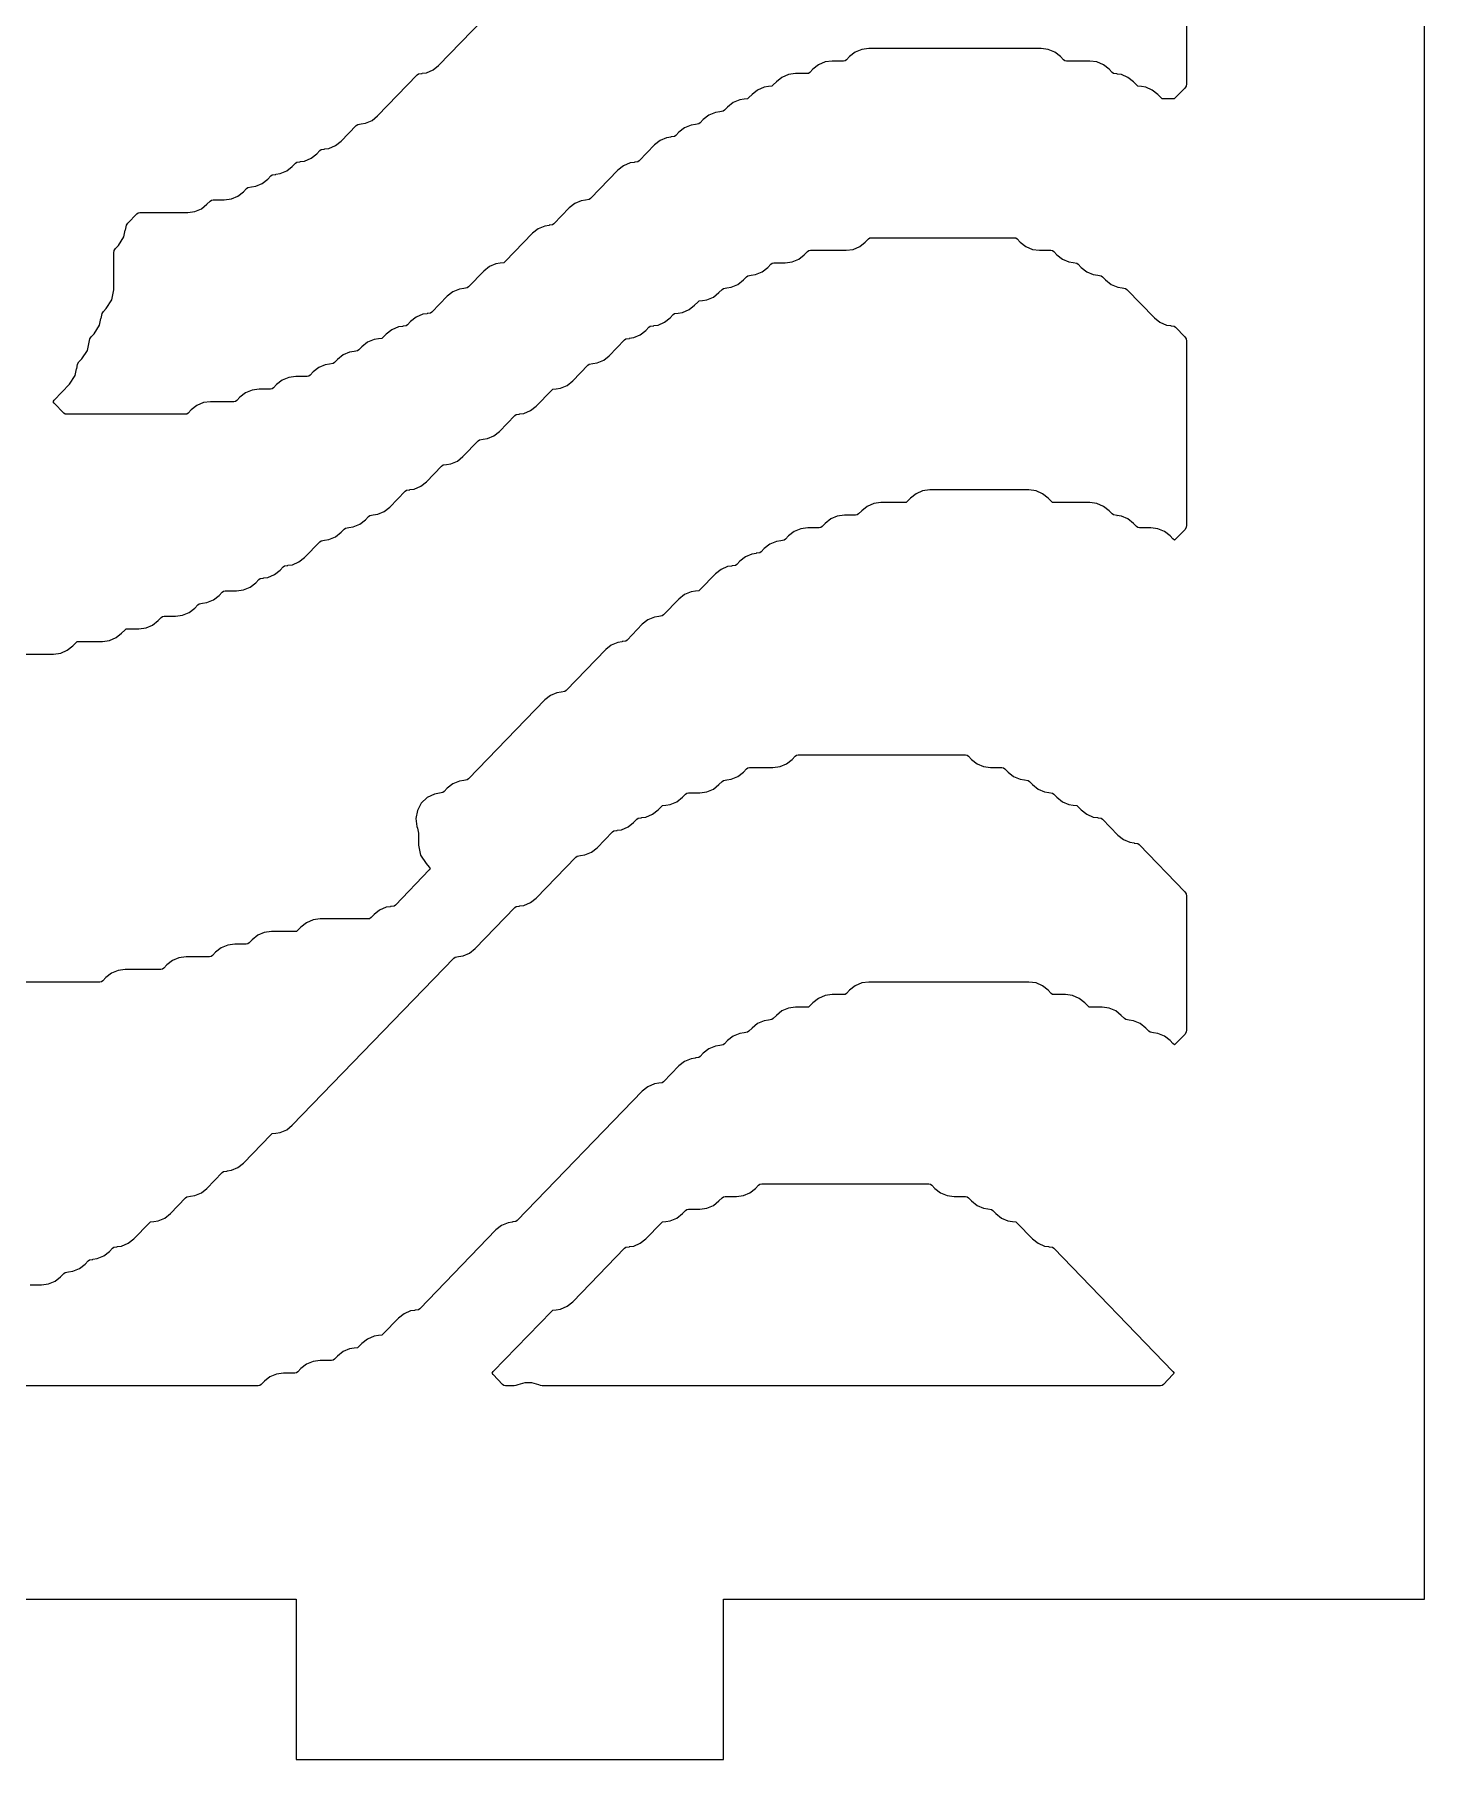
# Model space of a CAD drawing. Header units: millimetres. Extents: x 10 to 410, y 18 to 283.
# Drawn here: x 47.23 to 73.27, y 21 to 53.31 of the extents above; entities that cross this region are included whole.
import ezdxf

# ---------------------------------------------------------------- set-up
doc = ezdxf.new("R2010")
doc.units = ezdxf.units.MM
doc.layers.add('CUT', color=1, linetype='Continuous')

msp = doc.modelspace()

# ---------------------------------------------------------------- linework, layer by layer
at = {"layer": 'CUT'}
for points in [[(52.134, 21), (60.134, 21), (60.134, 24), (73.2679, 24), (73.2679, 144), (60.134, 144), (60.134, 147), (52.134, 147), (52.134, 144), (31.134, 144), (31.134, 147), (23.134, 147), (23.134, 144), (10, 144), (10, 24), (23.134, 24), (23.134, 21), (31.134, 21), (31.134, 24), (52.134, 24)], [(58.3721, 30.6059), (58.4541, 30.6169), (58.5769, 30.669), (58.6815, 30.7517), (58.9676, 31.0477), (58.9927, 31.0675), (59.0575, 31.0762), (59.0572, 31.0785), (59.1393, 31.0895), (59.262, 31.1416), (59.3666, 31.2242), (59.4243, 31.2839), (59.4494, 31.3038), (59.4811, 31.308), (59.6923, 31.308), (59.8244, 31.3258), (59.9472, 31.3779), (60.0518, 31.4605), (60.1095, 31.5202), (60.1346, 31.54), (60.1662, 31.5443), (60.3774, 31.5443), (60.5095, 31.5621), (60.6323, 31.6142), (60.7369, 31.6968), (60.7946, 31.7565), (60.8197, 31.7763), (60.8514, 31.7806), (63.9817, 31.7806), (64.0134, 31.7763), (64.0385, 31.7565), (64.0962, 31.6968), (64.2008, 31.6142), (64.3236, 31.5621), (64.4557, 31.5443), (64.6669, 31.5443), (64.6985, 31.54), (64.7236, 31.5202), (64.7813, 31.4605), (64.8859, 31.3779), (65.0087, 31.3258), (65.0907, 31.3148), (65.0904, 31.3125), (65.1553, 31.3038), (65.1804, 31.2839), (65.2381, 31.2242), (65.3427, 31.1416), (65.4655, 31.0895), (65.5475, 31.0785), (65.5472, 31.0762), (65.6121, 31.0675), (65.6371, 31.0477), (65.9232, 30.7517), (66.0278, 30.669), (66.1506, 30.6169), (66.2326, 30.6059), (66.2323, 30.6036), (66.2972, 30.5949), (66.3223, 30.5751), (68.5561, 28.264), (68.5756, 28.2363), (68.5561, 28.2086), (68.3777, 28.0241), (68.3526, 28.0043), (68.3209, 28), (56.7405, 28), (56.7082, 28.0043), (56.6739, 28.0189), (56.5453, 28.0541), (56.412, 28.0541), (56.2834, 28.0189), (56.2491, 28.0043), (56.2168, 28), (56.0554, 28), (56.0237, 28.0043), (55.9986, 28.0241), (55.8203, 28.2086), (55.8007, 28.2363), (55.8203, 28.264), (56.9122, 29.3936), (56.9372, 29.4135), (57.0021, 29.4222), (57.0018, 29.4245), (57.0839, 29.4355), (57.2066, 29.4876), (57.3112, 29.5702), (58.2824, 30.5751), (58.3075, 30.5949), (58.3724, 30.6036)]]:
    msp.add_lwpolyline(points, close=True, dxfattribs=at)
for points in [[(68.8112, 57.0151), (68.8112, 52.3857), (68.8025, 52.3411), (68.7777, 52.3029), (68.6061, 52.1253), (68.581, 52.1055), (68.5493, 52.1013), (68.3879, 52.1013), (68.3562, 52.1055), (68.3312, 52.1253), (68.2735, 52.185), (68.1688, 52.2677), (68.0461, 52.3198), (67.964, 52.3308), (67.9643, 52.3331), (67.8995, 52.3418), (67.8744, 52.3616), (67.8167, 52.4213), (67.7121, 52.504), (67.5893, 52.5561), (67.5073, 52.5671), (67.5076, 52.5694), (67.4427, 52.5781), (67.4176, 52.5979), (67.3599, 52.6576), (67.2553, 52.7403), (67.1326, 52.7923), (67.0004, 52.8101), (66.5609, 52.8101), (66.5292, 52.8144), (66.5041, 52.8342), (66.4464, 52.8939), (66.3418, 52.9766), (66.219, 53.0286), (66.0869, 53.0464), (62.857, 53.0464), (62.7249, 53.0286), (62.6021, 52.9766), (62.4975, 52.8939), (62.4398, 52.8342), (62.4147, 52.8144), (62.3831, 52.8101), (62.1719, 52.8101), (62.0398, 52.7923), (61.917, 52.7403), (61.8124, 52.6576), (61.7547, 52.5979), (61.7296, 52.5781), (61.6979, 52.5738), (61.4868, 52.5738), (61.3546, 52.5561), (61.2319, 52.504), (61.1272, 52.4213), (61.0695, 52.3616), (61.0445, 52.3418), (60.9796, 52.3331), (60.9799, 52.3308), (60.8979, 52.3198), (60.7751, 52.2677), (60.6705, 52.185), (60.6128, 52.1253), (60.5877, 52.1055), (60.5228, 52.0968), (60.5231, 52.0945), (60.4411, 52.0835), (60.3183, 52.0314), (60.2137, 51.9488), (60.156, 51.8891), (60.1309, 51.8692), (60.0661, 51.8605), (60.0664, 51.8582), (59.9843, 51.8472), (59.8616, 51.7951), (59.757, 51.7125), (59.6993, 51.6528), (59.6742, 51.633), (59.6093, 51.6242), (59.6096, 51.622), (59.5276, 51.6109), (59.4048, 51.5588), (59.3002, 51.4762), (59.2425, 51.4165), (59.2174, 51.3967), (59.1526, 51.3879), (59.1529, 51.3857), (59.0708, 51.3746), (58.9481, 51.3226), (58.8434, 51.2399), (58.5574, 50.9439), (58.5323, 50.9241), (58.4674, 50.9154), (58.4677, 50.9131), (58.3857, 50.9021), (58.2629, 50.85), (58.1583, 50.7673), (57.6438, 50.235), (57.6188, 50.2152), (57.5539, 50.2065), (57.5542, 50.2042), (57.4722, 50.1932), (57.3494, 50.1411), (57.2448, 50.0585), (56.9587, 49.7625), (56.9336, 49.7427), (56.8688, 49.7339), (56.8691, 49.7317), (56.787, 49.7206), (56.6643, 49.6685), (56.5596, 49.5859), (56.0452, 49.0536), (56.0201, 49.0338), (55.9552, 49.0251), (55.9555, 49.0228), (55.8735, 49.0118), (55.7507, 48.9597), (55.6461, 48.877), (55.36, 48.581), (55.335, 48.5612), (55.2701, 48.5525), (55.2704, 48.5502), (55.1884, 48.5392), (55.0656, 48.4871), (54.961, 48.4044), (54.6749, 48.1085), (54.6498, 48.0886), (54.585, 48.0799), (54.5853, 48.0776), (54.5032, 48.0666), (54.3805, 48.0145), (54.2758, 47.9319), (54.2181, 47.8722), (54.1931, 47.8524), (54.1282, 47.8436), (54.1285, 47.8414), (54.0465, 47.8303), (53.9237, 47.7783), (53.8191, 47.6956), (53.7614, 47.6359), (53.7363, 47.6161), (53.6714, 47.6073), (53.6717, 47.6051), (53.5897, 47.594), (53.4669, 47.542), (53.3623, 47.4593), (53.3046, 47.3996), (53.2795, 47.3798), (53.2147, 47.3711), (53.215, 47.3688), (53.1329, 47.3577), (53.0102, 47.3057), (52.9056, 47.223), (52.8479, 47.1633), (52.8228, 47.1435), (52.7579, 47.1348), (52.7582, 47.1325), (52.6762, 47.1215), (52.5534, 47.0694), (52.4488, 46.9867), (52.3911, 46.927), (52.366, 46.9072), (52.3343, 46.903), (52.1232, 46.903), (51.991, 46.8852), (51.8683, 46.8331), (51.7637, 46.7504), (51.706, 46.6907), (51.6809, 46.6709), (51.6492, 46.6667), (51.438, 46.6667), (51.3059, 46.6489), (51.1831, 46.5968), (51.0785, 46.5142), (51.0208, 46.4545), (50.9957, 46.4346), (50.9641, 46.4304), (50.5245, 46.4304), (50.3924, 46.4126), (50.2696, 46.3605), (50.165, 46.2779), (50.1073, 46.2182), (50.0822, 46.1984), (50.0505, 46.1941), (47.8337, 46.1941), (47.802, 46.1984), (47.777, 46.2182), (47.5986, 46.4027), (47.5791, 46.4304), (47.5986, 46.4581), (47.8881, 46.7576), (47.9922, 46.9177), (48.0168, 47.0443), (48.0194, 47.0438), (48.0373, 47.1357), (48.0621, 47.1739), (48.1165, 47.2302), (48.2205, 47.3903), (48.2452, 47.5169), (48.2478, 47.5164), (48.2657, 47.6083), (48.2905, 47.6465), (48.3449, 47.7028), (48.4489, 47.8628), (48.4735, 47.9894), (48.4762, 47.9889), (48.4941, 48.0809), (48.5189, 48.119), (48.5733, 48.1753), (48.6773, 48.3354), (48.7138, 48.5228), (48.7138, 49.2177), (48.7224, 49.2623), (48.7472, 49.3005), (48.8017, 49.3568), (48.9057, 49.5168), (48.9303, 49.6434), (48.9329, 49.6429), (48.9508, 49.7349), (48.9756, 49.773), (49.1472, 49.9506), (49.1723, 49.9704), (49.204, 49.9747), (50.1003, 49.9747), (50.2325, 49.9925), (50.3552, 50.0445), (50.4598, 50.1272), (50.5175, 50.1869), (50.5426, 50.2067), (50.5743, 50.211), (50.7854, 50.211), (50.9176, 50.2287), (51.0403, 50.2808), (51.145, 50.3635), (51.2027, 50.4232), (51.2277, 50.443), (51.2926, 50.4517), (51.2923, 50.454), (51.3744, 50.465), (51.4971, 50.5171), (51.6017, 50.5998), (51.6594, 50.6595), (51.6845, 50.6793), (51.7494, 50.688), (51.7491, 50.6903), (51.8311, 50.7013), (51.9539, 50.7534), (52.0585, 50.8361), (52.1162, 50.8958), (52.1413, 50.9156), (52.2061, 50.9243), (52.2058, 50.9266), (52.2879, 50.9376), (52.4106, 50.9897), (52.5152, 51.0723), (52.5729, 51.132), (52.598, 51.1519), (52.6629, 51.1606), (52.6626, 51.1629), (52.7446, 51.1739), (52.8674, 51.226), (52.972, 51.3086), (53.2581, 51.6046), (53.2832, 51.6244), (53.348, 51.6332), (53.3477, 51.6354), (53.4298, 51.6465), (53.5525, 51.6985), (53.6571, 51.7812), (54.4, 52.5498), (54.4251, 52.5696), (54.4899, 52.5783), (54.4896, 52.5806), (54.5717, 52.5916), (54.6944, 52.6437), (54.799, 52.7264), (56.6838, 54.6763)], [(46.4634, 41.7046), (47.5881, 41.7046), (47.7203, 41.7224), (47.843, 41.7745), (47.9476, 41.8572), (48.0053, 41.9169), (48.0304, 41.9367), (48.0621, 41.9409), (48.5016, 41.9409), (48.6338, 41.9587), (48.7565, 42.0108), (48.8612, 42.0934), (48.9189, 42.1531), (48.9439, 42.173), (48.9756, 42.1772), (49.1868, 42.1772), (49.3189, 42.195), (49.4417, 42.2471), (49.5463, 42.3297), (49.604, 42.3894), (49.6291, 42.4092), (49.6608, 42.4135), (49.8719, 42.4135), (50.0041, 42.4313), (50.1268, 42.4834), (50.2314, 42.566), (50.2891, 42.6257), (50.3142, 42.6455), (50.3791, 42.6543), (50.3788, 42.6565), (50.4608, 42.6676), (50.5836, 42.7196), (50.6882, 42.8023), (50.7459, 42.862), (50.771, 42.8818), (50.8027, 42.8861), (51.0138, 42.8861), (51.146, 42.9039), (51.2687, 42.9559), (51.3733, 43.0386), (51.431, 43.0983), (51.4561, 43.1181), (51.521, 43.1268), (51.5207, 43.1291), (51.6027, 43.1401), (51.7255, 43.1922), (51.8301, 43.2749), (51.8878, 43.3346), (51.9129, 43.3544), (51.9777, 43.3631), (51.9774, 43.3654), (52.0595, 43.3764), (52.1822, 43.4285), (52.2869, 43.5112), (52.5729, 43.8071), (52.598, 43.827), (52.6629, 43.8357), (52.6626, 43.838), (52.7446, 43.849), (52.8674, 43.9011), (52.972, 43.9837), (53.0297, 44.0434), (53.0548, 44.0632), (53.1196, 44.072), (53.1193, 44.0742), (53.2014, 44.0853), (53.3241, 44.1374), (53.4288, 44.22), (53.4865, 44.2797), (53.5115, 44.2995), (53.5764, 44.3083), (53.5761, 44.3105), (53.6582, 44.3216), (53.7809, 44.3736), (53.8855, 44.4563), (54.1716, 44.7523), (54.1967, 44.7721), (54.2615, 44.7808), (54.2612, 44.7831), (54.3433, 44.7942), (54.466, 44.8462), (54.5707, 44.9289), (54.8567, 45.2249), (54.8818, 45.2447), (54.9467, 45.2534), (54.9464, 45.2557), (55.0284, 45.2667), (55.1512, 45.3188), (55.2558, 45.4015), (55.5419, 45.6974), (55.567, 45.7173), (55.6318, 45.726), (55.6315, 45.7283), (55.7136, 45.7393), (55.8363, 45.7914), (55.9409, 45.874), (56.227, 46.17), (56.2521, 46.1898), (56.317, 46.1986), (56.3167, 46.2008), (56.3987, 46.2119), (56.5215, 46.2639), (56.6261, 46.3466), (56.9122, 46.6426), (56.9372, 46.6624), (57.0021, 46.6711), (57.0018, 46.6734), (57.0839, 46.6844), (57.2066, 46.7365), (57.3112, 46.8192), (57.5973, 47.1152), (57.6224, 47.135), (57.6872, 47.1437), (57.6869, 47.146), (57.769, 47.157), (57.8917, 47.2091), (57.9964, 47.2918), (58.2824, 47.5877), (58.3075, 47.6076), (58.3724, 47.6163), (58.3721, 47.6186), (58.4541, 47.6296), (58.5769, 47.6817), (58.6815, 47.7643), (58.7392, 47.824), (58.7643, 47.8438), (58.8291, 47.8526), (58.8288, 47.8548), (58.9109, 47.8659), (59.0336, 47.918), (59.1383, 48.0006), (59.196, 48.0603), (59.221, 48.0801), (59.2859, 48.0889), (59.2856, 48.0911), (59.3676, 48.1022), (59.4904, 48.1542), (59.595, 48.2369), (59.6527, 48.2966), (59.6778, 48.3164), (59.7427, 48.3251), (59.7424, 48.3274), (59.8244, 48.3385), (59.9472, 48.3905), (60.0518, 48.4732), (60.1095, 48.5329), (60.1346, 48.5527), (60.1994, 48.5614), (60.1991, 48.5637), (60.2812, 48.5747), (60.4039, 48.6268), (60.5085, 48.7095), (60.5662, 48.7692), (60.5913, 48.789), (60.6562, 48.7977), (60.6559, 48.8), (60.7379, 48.811), (60.8607, 48.8631), (60.9653, 48.9458), (61.023, 49.0055), (61.0481, 49.0253), (61.0798, 49.0295), (61.2909, 49.0295), (61.4231, 49.0473), (61.5458, 49.0994), (61.6504, 49.182), (61.7081, 49.2417), (61.7332, 49.2616), (61.7649, 49.2658), (62.4328, 49.2658), (62.565, 49.2836), (62.6877, 49.3357), (62.7923, 49.4183), (62.85, 49.478), (62.8751, 49.4978), (62.9068, 49.5021), (65.5804, 49.5021), (65.6121, 49.4978), (65.6371, 49.478), (65.6948, 49.4183), (65.7995, 49.3357), (65.9222, 49.2836), (66.0544, 49.2658), (66.2655, 49.2658), (66.2972, 49.2616), (66.3223, 49.2417), (66.38, 49.182), (66.4846, 49.0994), (66.6074, 49.0473), (66.6894, 49.0363), (66.6891, 49.034), (66.754, 49.0253), (66.779, 49.0055), (66.8367, 48.9458), (66.9414, 48.8631), (67.0641, 48.811), (67.1462, 48.8), (67.1459, 48.7977), (67.2107, 48.789), (67.2358, 48.7692), (67.2935, 48.7095), (67.3981, 48.6268), (67.5209, 48.5747), (67.6029, 48.5637), (67.6026, 48.5614), (67.6675, 48.5527), (67.6926, 48.5329), (68.207, 48.0006), (68.3116, 47.918), (68.4344, 47.8659), (68.5164, 47.8548), (68.5161, 47.8526), (68.581, 47.8438), (68.6061, 47.824), (68.7777, 47.6465), (68.8025, 47.6083), (68.8112, 47.5636), (68.8112, 44.1157), (68.8025, 44.071), (68.7777, 44.0329), (68.6108, 43.8601), (68.5828, 43.8392), (68.5549, 43.8601), (68.5018, 43.915), (68.3972, 43.9977), (68.2745, 44.0497), (68.1423, 44.0675), (67.9312, 44.0675), (67.8995, 44.0718), (67.8744, 44.0916), (67.8167, 44.1513), (67.7121, 44.2339), (67.5893, 44.286), (67.5073, 44.2971), (67.5076, 44.2993), (67.4427, 44.3081), (67.4176, 44.3279), (67.3599, 44.3876), (67.2553, 44.4702), (67.1326, 44.5223), (67.0004, 44.5401), (66.3325, 44.5401), (66.3008, 44.5443), (66.2757, 44.5642), (66.218, 44.6239), (66.1134, 44.7065), (65.9907, 44.7586), (65.8585, 44.7764), (63.9989, 44.7764), (63.8668, 44.7586), (63.744, 44.7065), (63.6394, 44.6239), (63.5817, 44.5642), (63.5566, 44.5443), (63.525, 44.5401), (63.0854, 44.5401), (62.9533, 44.5223), (62.8305, 44.4702), (62.7259, 44.3876), (62.6682, 44.3279), (62.6431, 44.3081), (62.6114, 44.3038), (62.4003, 44.3038), (62.2681, 44.286), (62.1454, 44.2339), (62.0408, 44.1513), (61.9831, 44.0916), (61.958, 44.0718), (61.9263, 44.0675), (61.7151, 44.0675), (61.583, 44.0497), (61.4602, 43.9977), (61.3556, 43.915), (61.2979, 43.8553), (61.2728, 43.8355), (61.208, 43.8268), (61.2083, 43.8245), (61.1262, 43.8134), (61.0035, 43.7614), (60.8989, 43.6787), (60.8412, 43.619), (60.8161, 43.5992), (60.7512, 43.5905), (60.7515, 43.5882), (60.6695, 43.5772), (60.5467, 43.5251), (60.4421, 43.4424), (60.3844, 43.3827), (60.3593, 43.3629), (60.2945, 43.3542), (60.2948, 43.3519), (60.2127, 43.3409), (60.09, 43.2888), (59.9853, 43.2061), (59.6993, 42.9102), (59.6742, 42.8903), (59.6093, 42.8816), (59.6096, 42.8793), (59.5276, 42.8683), (59.4048, 42.8162), (59.3002, 42.7336), (59.0141, 42.4376), (58.989, 42.4178), (58.9242, 42.409), (58.9245, 42.4068), (58.8424, 42.3957), (58.7197, 42.3437), (58.6151, 42.261), (58.329, 41.965), (58.3039, 41.9452), (58.239, 41.9365), (58.2393, 41.9342), (58.1573, 41.9231), (58.0345, 41.8711), (57.9299, 41.7884), (57.1871, 41.0199), (57.162, 41), (57.0971, 40.9913), (57.0974, 40.989), (57.0154, 40.978), (56.8926, 40.9259), (56.788, 40.8433), (55.36, 39.3658), (55.335, 39.346), (55.2701, 39.3373), (55.2704, 39.335), (55.1884, 39.324), (55.0656, 39.2719), (54.961, 39.1893), (54.9033, 39.1296), (54.8782, 39.1097), (54.8133, 39.101), (54.814, 39.0964), (54.7219, 39.0821), (54.585, 39.0143), (54.475, 38.9083), (54.4021, 38.7741), (54.3732, 38.6241), (54.3909, 38.4723), (54.4054, 38.4401), (54.4233, 38.3485), (54.4233, 38.1262), (54.4597, 37.9388), (54.5637, 37.7787), (54.6249, 37.7154), (54.6444, 37.6878), (54.6249, 37.6601), (53.9898, 37.003), (53.9647, 36.9832), (53.8998, 36.9744), (53.9001, 36.9722), (53.8181, 36.9611), (53.6953, 36.9091), (53.5907, 36.8264), (53.533, 36.7667), (53.5079, 36.7469), (53.4762, 36.7426), (52.5799, 36.7426), (52.4478, 36.7248), (52.325, 36.6728), (52.2204, 36.5901), (52.1627, 36.5304), (52.1376, 36.5106), (52.106, 36.5063), (51.6664, 36.5063), (51.5343, 36.4886), (51.4115, 36.4365), (51.3069, 36.3538), (51.2492, 36.2941), (51.2241, 36.2743), (51.1924, 36.27), (50.9813, 36.27), (50.8491, 36.2523), (50.7264, 36.2002), (50.6218, 36.1175), (50.5641, 36.0578), (50.539, 36.038), (50.5073, 36.0338), (50.0678, 36.0338), (49.9356, 36.016), (49.8129, 35.9639), (49.7082, 35.8812), (49.6505, 35.8215), (49.6255, 35.8017), (49.5938, 35.7975), (48.9259, 35.7975), (48.7937, 35.7797), (48.671, 35.7276), (48.5663, 35.645), (48.5086, 35.5853), (48.4836, 35.5654), (48.4519, 35.5612), (45.5499, 35.5612)], [(47.1486, 29.8903), (47.3597, 29.8903), (47.4919, 29.9081), (47.6146, 29.9601), (47.7193, 30.0428), (47.777, 30.1025), (47.802, 30.1223), (47.8669, 30.131), (47.8666, 30.1333), (47.9487, 30.1444), (48.0714, 30.1964), (48.176, 30.2791), (48.2337, 30.3388), (48.2588, 30.3586), (48.3237, 30.3673), (48.3234, 30.3696), (48.4054, 30.3806), (48.5282, 30.4327), (48.6328, 30.5154), (48.6905, 30.5751), (48.7156, 30.5949), (48.7804, 30.6036), (48.7801, 30.6059), (48.8622, 30.6169), (48.9849, 30.669), (49.0895, 30.7517), (49.3756, 31.0477), (49.4007, 31.0675), (49.4656, 31.0762), (49.4653, 31.0785), (49.5473, 31.0895), (49.6701, 31.1416), (49.7747, 31.2242), (50.0608, 31.5202), (50.0858, 31.54), (50.1507, 31.5488), (50.1504, 31.551), (50.2325, 31.5621), (50.3552, 31.6142), (50.4598, 31.6968), (50.7459, 31.9928), (50.771, 32.0126), (50.8358, 32.0213), (50.8355, 32.0236), (50.9176, 32.0347), (51.0403, 32.0867), (51.145, 32.1694), (51.6594, 32.7017), (51.6845, 32.7215), (51.7494, 32.7302), (51.7491, 32.7325), (51.8311, 32.7435), (51.9539, 32.7956), (52.0585, 32.8783), (55.0851, 36.0097), (55.1102, 36.0295), (55.1751, 36.0382), (55.1748, 36.0405), (55.2568, 36.0515), (55.3796, 36.1036), (55.4842, 36.1863), (56.227, 36.9548), (56.2521, 36.9746), (56.317, 36.9834), (56.3167, 36.9856), (56.3987, 36.9967), (56.5215, 37.0488), (56.6261, 37.1314), (57.3689, 37.9), (57.394, 37.9198), (57.4589, 37.9285), (57.4586, 37.9308), (57.5406, 37.9418), (57.6634, 37.9939), (57.768, 38.0766), (58.0541, 38.3725), (58.0791, 38.3924), (58.144, 38.4011), (58.1437, 38.4034), (58.2257, 38.4144), (58.3485, 38.4665), (58.4531, 38.5491), (58.5108, 38.6088), (58.5359, 38.6286), (58.6008, 38.6374), (58.6005, 38.6397), (58.6825, 38.6507), (58.8053, 38.7028), (58.9099, 38.7854), (58.9676, 38.8451), (58.9927, 38.8649), (59.0575, 38.8737), (59.0572, 38.8759), (59.1393, 38.887), (59.262, 38.939), (59.3666, 39.0217), (59.4243, 39.0814), (59.4494, 39.1012), (59.4811, 39.1055), (59.6923, 39.1055), (59.8244, 39.1233), (59.9472, 39.1753), (60.0518, 39.258), (60.1095, 39.3177), (60.1346, 39.3375), (60.1994, 39.3462), (60.1991, 39.3485), (60.2812, 39.3596), (60.4039, 39.4116), (60.5085, 39.4943), (60.5662, 39.554), (60.5913, 39.5738), (60.623, 39.5781), (61.0625, 39.5781), (61.1947, 39.5958), (61.3174, 39.6479), (61.4221, 39.7306), (61.4798, 39.7903), (61.5048, 39.8101), (61.5365, 39.8143), (64.6669, 39.8143), (64.6985, 39.8101), (64.7236, 39.7903), (64.7813, 39.7306), (64.8859, 39.6479), (65.0087, 39.5958), (65.1408, 39.5781), (65.352, 39.5781), (65.3837, 39.5738), (65.4088, 39.554), (65.4665, 39.4943), (65.5711, 39.4116), (65.6938, 39.3596), (65.7759, 39.3485), (65.7756, 39.3462), (65.8404, 39.3375), (65.8655, 39.3177), (65.9232, 39.258), (66.0278, 39.1753), (66.1506, 39.1233), (66.2326, 39.1122), (66.2323, 39.1099), (66.2972, 39.1012), (66.3223, 39.0814), (66.38, 39.0217), (66.4846, 38.939), (66.6074, 38.887), (66.6894, 38.8759), (66.6891, 38.8737), (66.754, 38.8649), (66.779, 38.8451), (66.8367, 38.7854), (66.9414, 38.7028), (67.0641, 38.6507), (67.1462, 38.6397), (67.1459, 38.6374), (67.2107, 38.6286), (67.2358, 38.6088), (67.5219, 38.3129), (67.6265, 38.2302), (67.7493, 38.1781), (67.8313, 38.1671), (67.831, 38.1648), (67.8959, 38.1561), (67.9209, 38.1363), (68.7777, 37.2498), (68.8025, 37.2117), (68.8112, 37.167), (68.8112, 34.6642), (68.8025, 34.6195), (68.7777, 34.5814), (68.6108, 34.4087), (68.5828, 34.3878), (68.5549, 34.4087), (68.5018, 34.4635), (68.3972, 34.5462), (68.2745, 34.5983), (68.1924, 34.6093), (68.1927, 34.6116), (68.1279, 34.6203), (68.1028, 34.6401), (68.0451, 34.6998), (67.9405, 34.7825), (67.8177, 34.8345), (67.7357, 34.8456), (67.736, 34.8479), (67.6711, 34.8566), (67.646, 34.8764), (67.5883, 34.9361), (67.4837, 35.0188), (67.3609, 35.0708), (67.2288, 35.0886), (67.0176, 35.0886), (66.986, 35.0929), (66.9609, 35.1127), (66.9032, 35.1724), (66.7986, 35.255), (66.6758, 35.3071), (66.5437, 35.3249), (66.3325, 35.3249), (66.3008, 35.3292), (66.2757, 35.349), (66.218, 35.4087), (66.1134, 35.4913), (65.9907, 35.5434), (65.8585, 35.5612), (62.857, 35.5612), (62.7249, 35.5434), (62.6021, 35.4913), (62.4975, 35.4087), (62.4398, 35.349), (62.4147, 35.3292), (62.3831, 35.3249), (62.1719, 35.3249), (62.0398, 35.3071), (61.917, 35.255), (61.8124, 35.1724), (61.7547, 35.1127), (61.7296, 35.0929), (61.6979, 35.0886), (61.4868, 35.0886), (61.3546, 35.0708), (61.2319, 35.0188), (61.1272, 34.9361), (61.0695, 34.8764), (61.0445, 34.8566), (60.9796, 34.8479), (60.9799, 34.8456), (60.8979, 34.8345), (60.7751, 34.7825), (60.6705, 34.6998), (60.6128, 34.6401), (60.5877, 34.6203), (60.5228, 34.6116), (60.5231, 34.6093), (60.4411, 34.5983), (60.3183, 34.5462), (60.2137, 34.4635), (60.156, 34.4038), (60.1309, 34.384), (60.0661, 34.3753), (60.0664, 34.373), (59.9843, 34.362), (59.8616, 34.3099), (59.757, 34.2272), (59.6993, 34.1675), (59.6742, 34.1477), (59.6093, 34.139), (59.6096, 34.1367), (59.5276, 34.1257), (59.4048, 34.0736), (59.3002, 33.9909), (59.0141, 33.695), (58.989, 33.6751), (58.9242, 33.6664), (58.9245, 33.6641), (58.8424, 33.6531), (58.7197, 33.601), (58.6151, 33.5184), (56.2736, 31.0958), (56.2485, 31.076), (56.1836, 31.0673), (56.1839, 31.065), (56.1019, 31.054), (55.9791, 31.0019), (55.8745, 30.9192), (54.4465, 29.4418), (54.4214, 29.422), (54.3566, 29.4133), (54.3569, 29.411), (54.2748, 29.3999), (54.1521, 29.3479), (54.0475, 29.2652), (53.7614, 28.9692), (53.7363, 28.9494), (53.6714, 28.9407), (53.6717, 28.9384), (53.5897, 28.9274), (53.4669, 28.8753), (53.3623, 28.7926), (53.3046, 28.7329), (53.2795, 28.7131), (53.2147, 28.7044), (53.215, 28.7021), (53.1329, 28.6911), (53.0102, 28.639), (52.9056, 28.5563), (52.8479, 28.4966), (52.8228, 28.4768), (52.7911, 28.4726), (52.5799, 28.4726), (52.4478, 28.4548), (52.325, 28.4027), (52.2204, 28.3201), (52.1627, 28.2604), (52.1376, 28.2405), (52.106, 28.2363), (51.8948, 28.2363), (51.7627, 28.2185), (51.6399, 28.1664), (51.5353, 28.0838), (51.4776, 28.0241), (51.4525, 28.0043), (51.4208, 28), (45.3215, 28)]]:
    msp.add_lwpolyline(points, dxfattribs=at)

doc.saveas('drawing.dxf')
